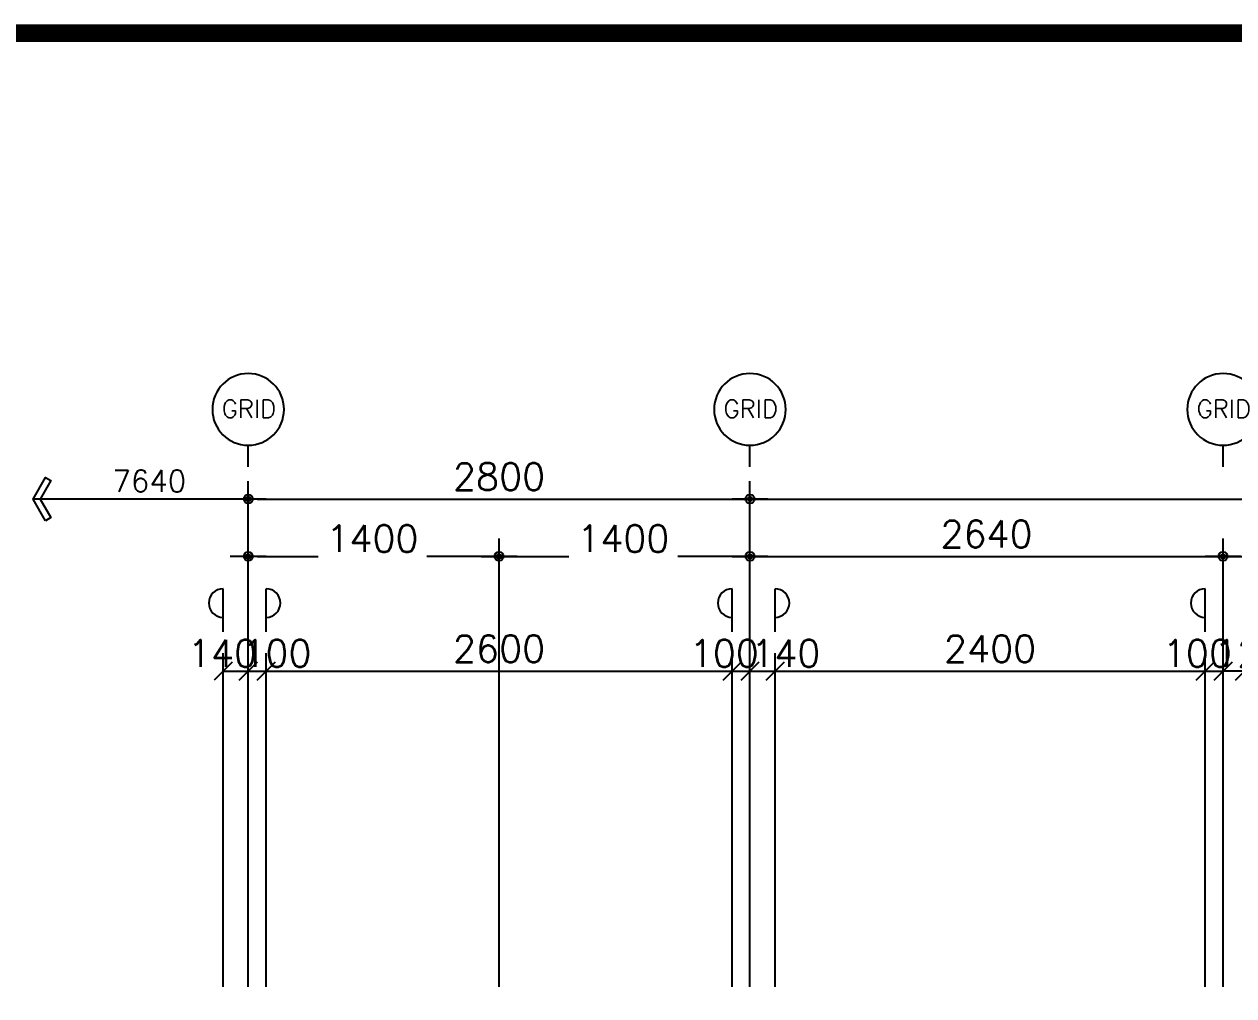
# Model space of a CAD drawing. Extents: x 0 to 40850, y 0 to 28500.
# Drawn here: x 8818 to 15568, y 22382 to 27800 of the extents above; entities that cross this region are included whole.
import ezdxf

# ---------------------------------------------------------------- set-up
doc = ezdxf.new("R2010")
doc.units = 0
doc.header["$LTSCALE"] = 60
doc.header["$MEASUREMENT"] = 0
doc.layers.get('0').update_dxf_attribs({"linetype": 'CONTINUOUS'})
doc.layers.get('DEFPOINTS').update_dxf_attribs({"linetype": 'CONTINUOUS'})
for name, color, linetype in [('2', 2, 'CONTINUOUS'), ('3', 3, 'CONTINUOUS'), ('6', 6, 'CONTINUOUS'), ('9', 9, 'CONTINUOUS'), ('CI_DIM', 7, 'CONTINUOUS'), ('FORM', 7, 'CONTINUOUS')]:
    doc.layers.add(name, color=color, linetype=linetype)
doc.styles.add('GHS', font='ROMANS', dxfattribs={"bigfont": 'GHS'})
doc.styles.add('HS', font='simplex', dxfattribs={"bigfont": 'ghs'})
doc.dimstyles.new('2M', dxfattribs={"dimscale": 50, "dimtxt": 3, "dimasz": 1, "dimexe": 2, "dimexo": 0, "dimgap": 1, "dimtad": 1, "dimdec": 0, "dimzin": 0, "dimtxsty": 'GHS', "dimblk": 'DIMDOT', "dimblk1": 'DIMDOT', "dimblk2": 'DIMDOT', "dimsah": 1, "dimcen": 0, "dimclrd": 2, "dimclre": 2, "dimclrt": 3, "dimazin": 3, "dimtfac": 1, "dimtdec": 0, "dimtix": 1, "dimtmove": 0, "dimatfit": 3, "dimtolj": 1, "dimtzin": 0})
doc.dimstyles.new('3T', dxfattribs={"dimscale": 50, "dimtxt": 3, "dimasz": 2, "dimexe": 2, "dimexo": 0, "dimgap": 1, "dimtad": 1, "dimdec": 0, "dimzin": 0, "dimtxsty": 'GHS', "dimblk": 'DIMDOT', "dimblk1": 'OBLIQUE', "dimblk2": 'OBLIQUE', "dimsah": 1, "dimcen": 0, "dimclrd": 2, "dimclre": 2, "dimclrt": 3, "dimazin": 3, "dimtfac": 1, "dimtdec": 0, "dimtix": 1, "dimtmove": 0, "dimatfit": 3, "dimtolj": 1, "dimtzin": 0})

# ---------------------------------------------------------------- blocks, each defined once
blk = doc.blocks.new('도면')
at = {"layer": 'FORM', "const_width": 2}
blk.add_lwpolyline([(802, 15), (802, 555), (20, 555), (20, 15)], close=True, dxfattribs=at)
blk = doc.blocks.new('도면1')
at = {"layer": '9', "linetype": 'CONTINUOUS'}
blk.add_blockref('도면', (0, 0), dxfattribs=at)
blk = doc.blocks.new('DIMDOT')
at = {"color": 0}
blk.add_line((-2, 0), (2, 0), dxfattribs=at)
for radius in [0.5, 0.25]:
    blk.add_circle((0, 0), radius, dxfattribs=at)
blk = doc.blocks.new('*D10')
at = {"color": 2, "linetype": 'BYBLOCK'}
for p, q in [((50918.3, 22432), (50918.3, 24932)), ((52318.3, 22432), (52318.3, 24932)), ((50968.3, 24832), (51308, 24832)), ((52268.3, 24832), (51915.1, 24832))]:
    blk.add_line(p, q, dxfattribs=at)
at = {"layer": 'DEFPOINTS', "color": 0, "linetype": 'BYBLOCK'}
for p in [(52318.3, 24832), (50918.3, 22432), (52318.3, 22432)]:
    blk.add_point(p, dxfattribs=at)
at = {"color": 2, "linetype": 'BYBLOCK', "xscale": 50, "yscale": 50, "zscale": 50, "rotation": 180}
blk.add_blockref('DIMDOT', (50918.3, 24832), dxfattribs=at)
at = {"color": 2, "linetype": 'BYBLOCK', "xscale": 50, "yscale": 50, "zscale": 50}
blk.add_blockref('DIMDOT', (52318.3, 24832), dxfattribs=at)
at = {"color": 3, "linetype": 'BYBLOCK', "insert": (51611.6, 24932), "char_height": 150, "attachment_point": 5, "style": 'GHS'}
blk.add_mtext('\\A1;1400', dxfattribs=at)
blk = doc.blocks.new('_OBLIQUE')
at = {"color": 0, "linetype": 'BYBLOCK'}
blk.add_line((-0.5, -0.5), (0.5, 0.5), dxfattribs=at)
blk = doc.blocks.new('*D55')
at = {"color": 2, "linetype": 'BYBLOCK'}
for p, q in [((50918.3, 22432), (50918.3, 24292)), ((51018.3, 22432), (51018.3, 24292)), ((50918.3, 24192), (51018.3, 24192))]:
    blk.add_line(p, q, dxfattribs=at)
at = {"layer": 'DEFPOINTS', "color": 0, "linetype": 'BYBLOCK'}
for p in [(51018.3, 24192), (50918.3, 22432), (51018.3, 22432)]:
    blk.add_point(p, dxfattribs=at)
at = {"color": 2, "linetype": 'BYBLOCK', "xscale": 100, "yscale": 100, "zscale": 100, "rotation": 180}
blk.add_blockref('_OBLIQUE', (50918.3, 24192), dxfattribs=at)
at = {"color": 2, "linetype": 'BYBLOCK', "xscale": 100, "yscale": 100, "zscale": 100}
blk.add_blockref('_OBLIQUE', (51018.3, 24192), dxfattribs=at)
at = {"color": 3, "linetype": 'BYBLOCK', "insert": (51078.6, 24292), "char_height": 150, "attachment_point": 5, "style": 'GHS'}
blk.add_mtext('\\A1;100', dxfattribs=at)
blk = doc.blocks.new('*D56')
at = {"color": 2, "linetype": 'BYBLOCK'}
for p, q in [((50778.3, 22432), (50778.3, 24292)), ((50918.3, 22432), (50918.3, 24292)), ((50778.3, 24192), (50918.3, 24192))]:
    blk.add_line(p, q, dxfattribs=at)
at = {"layer": 'DEFPOINTS', "color": 0, "linetype": 'BYBLOCK'}
for p in [(50918.3, 24192), (50778.3, 22432), (50918.3, 22432)]:
    blk.add_point(p, dxfattribs=at)
at = {"color": 2, "linetype": 'BYBLOCK', "xscale": 100, "yscale": 100, "zscale": 100, "rotation": 180}
blk.add_blockref('_OBLIQUE', (50778.3, 24192), dxfattribs=at)
at = {"color": 2, "linetype": 'BYBLOCK', "xscale": 100, "yscale": 100, "zscale": 100}
blk.add_blockref('_OBLIQUE', (50918.3, 24192), dxfattribs=at)
at = {"color": 3, "linetype": 'BYBLOCK', "insert": (50774.9, 24292), "char_height": 150, "attachment_point": 5, "style": 'GHS'}
blk.add_mtext('\\A1;140', dxfattribs=at)
blk = doc.blocks.new('*D11')
at = {"color": 2, "linetype": 'BYBLOCK'}
for p, q in [((53718.3, 22432), (53718.3, 25252)), ((61358.3, 22432), (61358.3, 25252)), ((53768.3, 25152), (57230.7, 25152)), ((61308.3, 25152), (57859.3, 25152))]:
    blk.add_line(p, q, dxfattribs=at)
at = {"layer": 'DEFPOINTS', "color": 0, "linetype": 'BYBLOCK'}
for p in [(61358.3, 25152), (53718.3, 22432), (61358.3, 22432)]:
    blk.add_point(p, dxfattribs=at)
at = {"color": 2, "linetype": 'BYBLOCK', "xscale": 50, "yscale": 50, "zscale": 50, "rotation": 180}
blk.add_blockref('DIMDOT', (53718.3, 25152), dxfattribs=at)
at = {"color": 2, "linetype": 'BYBLOCK', "xscale": 50, "yscale": 50, "zscale": 50}
blk.add_blockref('DIMDOT', (61358.3, 25152), dxfattribs=at)
at = {"color": 3, "linetype": 'BYBLOCK', "insert": (57545, 25252), "char_height": 150, "attachment_point": 5, "style": 'GHS'}
blk.add_mtext('\\A1;7640', dxfattribs=at)
blk = doc.blocks.new('*D12')
at = {"color": 2, "linetype": 'BYBLOCK'}
for p, q in [((56358.3, 22432), (56358.3, 24932)), ((58758.3, 22432), (58758.3, 24932)), ((56408.3, 24832), (58708.3, 24832))]:
    blk.add_line(p, q, dxfattribs=at)
at = {"layer": 'DEFPOINTS', "color": 0, "linetype": 'BYBLOCK'}
for p in [(58758.3, 24832), (56358.3, 22432), (58758.3, 22432)]:
    blk.add_point(p, dxfattribs=at)
at = {"color": 2, "linetype": 'BYBLOCK', "xscale": 50, "yscale": 50, "zscale": 50, "rotation": 180}
blk.add_blockref('DIMDOT', (56358.3, 24832), dxfattribs=at)
at = {"color": 2, "linetype": 'BYBLOCK', "xscale": 50, "yscale": 50, "zscale": 50}
blk.add_blockref('DIMDOT', (58758.3, 24832), dxfattribs=at)
at = {"color": 3, "linetype": 'BYBLOCK', "insert": (57558.3, 24957), "char_height": 150, "attachment_point": 5, "style": 'GHS'}
blk.add_mtext('\\A1;2400', dxfattribs=at)
blk = doc.blocks.new('*D66')
at = {"color": 2, "linetype": 'BYBLOCK'}
for p, q in [((56258.3, 22432), (56258.3, 24292)), ((56358.3, 22432), (56358.3, 24292)), ((56258.3, 24192), (56358.3, 24192))]:
    blk.add_line(p, q, dxfattribs=at)
at = {"layer": 'DEFPOINTS', "color": 0, "linetype": 'BYBLOCK'}
for p in [(56358.3, 24192), (56258.3, 22432), (56358.3, 22432)]:
    blk.add_point(p, dxfattribs=at)
at = {"color": 2, "linetype": 'BYBLOCK', "xscale": 100, "yscale": 100, "zscale": 100, "rotation": 180}
blk.add_blockref('_OBLIQUE', (56258.3, 24192), dxfattribs=at)
at = {"color": 2, "linetype": 'BYBLOCK', "xscale": 100, "yscale": 100, "zscale": 100}
blk.add_blockref('_OBLIQUE', (56358.3, 24192), dxfattribs=at)
at = {"color": 3, "linetype": 'BYBLOCK', "insert": (56214.9, 24292), "char_height": 150, "attachment_point": 5, "style": 'GHS'}
blk.add_mtext('\\A1;100', dxfattribs=at)
blk = doc.blocks.new('*D67')
at = {"color": 2, "linetype": 'BYBLOCK'}
for p, q in [((56358.3, 22432), (56358.3, 24292)), ((56478.3, 22432), (56478.3, 24292)), ((56478.3, 24192), (56358.3, 24192))]:
    blk.add_line(p, q, dxfattribs=at)
at = {"layer": 'DEFPOINTS', "color": 0, "linetype": 'BYBLOCK'}
for p in [(56358.3, 24192), (56358.3, 22432), (56478.3, 22432)]:
    blk.add_point(p, dxfattribs=at)
at = {"color": 2, "linetype": 'BYBLOCK', "xscale": 100, "yscale": 100, "zscale": 100, "rotation": 180}
blk.add_blockref('_OBLIQUE', (56358.3, 24192), dxfattribs=at)
at = {"color": 2, "linetype": 'BYBLOCK', "xscale": 100, "yscale": 100, "zscale": 100}
blk.add_blockref('_OBLIQUE', (56478.3, 24192), dxfattribs=at)
at = {"color": 3, "linetype": 'BYBLOCK', "insert": (56501.6, 24292), "char_height": 150, "attachment_point": 5, "style": 'GHS'}
blk.add_mtext('\\A1;120', dxfattribs=at)
blk = doc.blocks.new('*D68')
at = {"color": 2, "linetype": 'BYBLOCK'}
for p, q in [((53718.3, 22432), (53718.3, 24292)), ((53858.3, 22432), (53858.3, 24292)), ((53718.3, 24192), (53858.3, 24192))]:
    blk.add_line(p, q, dxfattribs=at)
at = {"layer": 'DEFPOINTS', "color": 0, "linetype": 'BYBLOCK'}
for p in [(53858.3, 24192), (53718.3, 22432), (53858.3, 22432)]:
    blk.add_point(p, dxfattribs=at)
at = {"color": 2, "linetype": 'BYBLOCK', "xscale": 100, "yscale": 100, "zscale": 100, "rotation": 180}
blk.add_blockref('_OBLIQUE', (53718.3, 24192), dxfattribs=at)
at = {"color": 2, "linetype": 'BYBLOCK', "xscale": 100, "yscale": 100, "zscale": 100}
blk.add_blockref('_OBLIQUE', (53858.3, 24192), dxfattribs=at)
at = {"color": 3, "linetype": 'BYBLOCK', "insert": (53918.6, 24292), "char_height": 150, "attachment_point": 5, "style": 'GHS'}
blk.add_mtext('\\A1;140', dxfattribs=at)
blk = doc.blocks.new('*D69')
at = {"color": 2, "linetype": 'BYBLOCK'}
for p, q in [((53858.3, 22432), (53858.3, 24292)), ((56258.3, 22432), (56258.3, 24292)), ((53858.3, 24192), (56258.3, 24192))]:
    blk.add_line(p, q, dxfattribs=at)
at = {"layer": 'DEFPOINTS', "color": 0, "linetype": 'BYBLOCK'}
for p in [(56258.3, 24192), (53858.3, 22432), (56258.3, 22432)]:
    blk.add_point(p, dxfattribs=at)
at = {"color": 2, "linetype": 'BYBLOCK', "xscale": 100, "yscale": 100, "zscale": 100, "rotation": 180}
blk.add_blockref('_OBLIQUE', (53858.3, 24192), dxfattribs=at)
at = {"color": 2, "linetype": 'BYBLOCK', "xscale": 100, "yscale": 100, "zscale": 100}
blk.add_blockref('_OBLIQUE', (56258.3, 24192), dxfattribs=at)
at = {"color": 3, "linetype": 'BYBLOCK', "insert": (55058.3, 24317), "char_height": 150, "attachment_point": 5, "style": 'GHS'}
blk.add_mtext('\\A1;2400', dxfattribs=at)
blk = doc.blocks.new('*D16')
at = {"color": 2, "linetype": 'BYBLOCK'}
for p, q in [((53718.3, 22432), (53718.3, 24932)), ((56358.3, 22432), (56358.3, 24932)), ((53768.3, 24832), (56308.3, 24832))]:
    blk.add_line(p, q, dxfattribs=at)
at = {"layer": 'DEFPOINTS', "color": 0, "linetype": 'BYBLOCK'}
for p in [(56358.3, 24832), (53718.3, 22432), (56358.3, 22432)]:
    blk.add_point(p, dxfattribs=at)
at = {"color": 2, "linetype": 'BYBLOCK', "xscale": 50, "yscale": 50, "zscale": 50, "rotation": 180}
blk.add_blockref('DIMDOT', (53718.3, 24832), dxfattribs=at)
at = {"color": 2, "linetype": 'BYBLOCK', "xscale": 50, "yscale": 50, "zscale": 50}
blk.add_blockref('DIMDOT', (56358.3, 24832), dxfattribs=at)
at = {"color": 3, "linetype": 'BYBLOCK', "insert": (55038.3, 24957), "char_height": 150, "attachment_point": 5, "style": 'GHS'}
blk.add_mtext('\\A1;2640', dxfattribs=at)
blk = doc.blocks.new('*D70')
at = {"color": 2, "linetype": 'BYBLOCK'}
for p, q in [((51018.3, 22432), (51018.3, 24292)), ((53618.3, 22432), (53618.3, 24292)), ((51018.3, 24192), (53618.3, 24192))]:
    blk.add_line(p, q, dxfattribs=at)
at = {"layer": 'DEFPOINTS', "color": 0, "linetype": 'BYBLOCK'}
for p in [(53618.3, 24192), (51018.3, 22432), (53618.3, 22432)]:
    blk.add_point(p, dxfattribs=at)
at = {"color": 2, "linetype": 'BYBLOCK', "xscale": 100, "yscale": 100, "zscale": 100, "rotation": 180}
blk.add_blockref('_OBLIQUE', (51018.3, 24192), dxfattribs=at)
at = {"color": 2, "linetype": 'BYBLOCK', "xscale": 100, "yscale": 100, "zscale": 100}
blk.add_blockref('_OBLIQUE', (53618.3, 24192), dxfattribs=at)
at = {"color": 3, "linetype": 'BYBLOCK', "insert": (52318.3, 24317), "char_height": 150, "attachment_point": 5, "style": 'GHS'}
blk.add_mtext('\\A1;2600', dxfattribs=at)
blk = doc.blocks.new('*D17')
at = {"color": 2, "linetype": 'BYBLOCK'}
for p, q in [((50918.3, 22432), (50918.3, 25252)), ((53718.3, 22432), (53718.3, 25252)), ((50968.3, 25152), (53668.3, 25152))]:
    blk.add_line(p, q, dxfattribs=at)
at = {"layer": 'DEFPOINTS', "color": 0, "linetype": 'BYBLOCK'}
for p in [(53718.3, 25152), (50918.3, 22432), (53718.3, 22432)]:
    blk.add_point(p, dxfattribs=at)
at = {"color": 2, "linetype": 'BYBLOCK', "xscale": 50, "yscale": 50, "zscale": 50, "rotation": 180}
blk.add_blockref('DIMDOT', (50918.3, 25152), dxfattribs=at)
at = {"color": 2, "linetype": 'BYBLOCK', "xscale": 50, "yscale": 50, "zscale": 50}
blk.add_blockref('DIMDOT', (53718.3, 25152), dxfattribs=at)
at = {"color": 3, "linetype": 'BYBLOCK', "insert": (52318.3, 25277), "char_height": 150, "attachment_point": 5, "style": 'GHS'}
blk.add_mtext('\\A1;2800', dxfattribs=at)
blk = doc.blocks.new('*D18')
at = {"color": 2, "linetype": 'BYBLOCK'}
for p, q in [((52318.3, 22432), (52318.3, 24932)), ((53718.3, 22432), (53718.3, 24932)), ((52368.3, 24832), (52708, 24832)), ((53668.3, 24832), (53315.1, 24832))]:
    blk.add_line(p, q, dxfattribs=at)
at = {"layer": 'DEFPOINTS', "color": 0, "linetype": 'BYBLOCK'}
for p in [(53718.3, 24832), (52318.3, 22432), (53718.3, 22432)]:
    blk.add_point(p, dxfattribs=at)
at = {"color": 2, "linetype": 'BYBLOCK', "xscale": 50, "yscale": 50, "zscale": 50, "rotation": 180}
blk.add_blockref('DIMDOT', (52318.3, 24832), dxfattribs=at)
at = {"color": 2, "linetype": 'BYBLOCK', "xscale": 50, "yscale": 50, "zscale": 50}
blk.add_blockref('DIMDOT', (53718.3, 24832), dxfattribs=at)
at = {"color": 3, "linetype": 'BYBLOCK', "insert": (53011.6, 24932), "char_height": 150, "attachment_point": 5, "style": 'GHS'}
blk.add_mtext('\\A1;1400', dxfattribs=at)
blk = doc.blocks.new('*D71')
at = {"color": 2, "linetype": 'BYBLOCK'}
for p, q in [((53618.3, 22432), (53618.3, 24292)), ((53718.3, 22432), (53718.3, 24292)), ((53618.3, 24192), (53718.3, 24192))]:
    blk.add_line(p, q, dxfattribs=at)
at = {"layer": 'DEFPOINTS', "color": 0, "linetype": 'BYBLOCK'}
for p in [(53718.3, 24192), (53618.3, 22432), (53718.3, 22432)]:
    blk.add_point(p, dxfattribs=at)
at = {"color": 2, "linetype": 'BYBLOCK', "xscale": 100, "yscale": 100, "zscale": 100, "rotation": 180}
blk.add_blockref('_OBLIQUE', (53618.3, 24192), dxfattribs=at)
at = {"color": 2, "linetype": 'BYBLOCK', "xscale": 100, "yscale": 100, "zscale": 100}
blk.add_blockref('_OBLIQUE', (53718.3, 24192), dxfattribs=at)
at = {"color": 3, "linetype": 'BYBLOCK', "insert": (53574.9, 24292), "char_height": 150, "attachment_point": 5, "style": 'GHS'}
blk.add_mtext('\\A1;100', dxfattribs=at)

msp = doc.modelspace()

# ---------------------------------------------------------------- linework, layer by layer
at = {"layer": '2', "linetype": 'BYBLOCK'}
for p, q in [((10068.3, 25332), (10068.3, 25452)), ((12868.3, 25332), (12868.3, 25452)), ((15508.3, 25332), (15508.3, 25452)), ((9928.3, 24412), (9928.3, 24652)), ((10168.3, 24412), (10168.3, 24652)), ((12768.3, 24412), (12768.3, 24652)), ((13008.3, 24412), (13008.3, 24652)), ((15408.3, 24412), (15408.3, 24652))]:
    msp.add_line(p, q, dxfattribs=at)
at = {"layer": '2'}
msp.add_line((10068.3, 25152), (8868.3, 25152), dxfattribs=at)
msp.add_lwpolyline([(8936.4, 25031.4), (8868.3, 25152), (8937.5, 25272), (8967.2, 25254.8), (8907.8, 25151.8), (8966.3, 25048.3)], close=True, dxfattribs=at)
at = {"layer": '2', "linetype": 'BYBLOCK'}
for centre, start, end in [((10068.3, 25652), 90, 270), ((10068.3, 25652), 270, 90), ((12868.3, 25652), 90, 270), ((12868.3, 25652), 270, 90), ((15508.3, 25652), 90, 270), ((15508.3, 25652), 270, 90)]:
    msp.add_arc(centre, 200, start, end, dxfattribs=at)
at = {"layer": '2'}
for centre, start, end in [((9928.3, 24572), 90, 270), ((10168.3, 24572), 270, 90), ((12768.3, 24572), 90, 270), ((13008.3, 24572), 270, 90), ((15408.3, 24572), 90, 270)]:
    msp.add_arc(centre, 80, start, end, dxfattribs=at)

# ---------------------------------------------------------------- block references
at = {"layer": '6', "xscale": 50, "yscale": 50, "zscale": 50}
msp.add_blockref('도면1', (0, 0), dxfattribs=at)

# ---------------------------------------------------------------- texts
at = {"layer": '3', "style": 'HS'}
for p in [(9920.8, 25605.4), (12720.8, 25605.4), (15360.8, 25605.4)]:
    msp.add_text('GRID', height=100, rotation=360, dxfattribs=at).set_placement(p)
msp.add_text('7640', height=120, dxfattribs=at).set_placement((9311, 25192.6))

# ---------------------------------------------------------------- dimensions: what is measured, and where the dimension line sits
at = {"layer": 'CI_DIM'}
for base, p1, p2, dimstyle, picture, middle in [((12868.3, 25152), (10068.3, 22432), (12868.3, 22432), '2M', '*D17', (11468.3, 25277)), ((15508.3, 24832), (12868.3, 22432), (15508.3, 22432), '2M', '*D16', (14188.3, 24957)), ((17908.3, 24832), (15508.3, 22432), (17908.3, 22432), '2M', '*D12', (16708.3, 24957)), ((12768.3, 24192), (10168.3, 22432), (12768.3, 22432), '3T', '*D70', (11468.3, 24317)), ((15408.3, 24192), (13008.3, 22432), (15408.3, 22432), '3T', '*D69', (14208.3, 24317))]:
    dim = msp.add_linear_dim(base=base, p1=p1, p2=p2, dimstyle=dimstyle, dxfattribs=at)
    dim.commit()
    dim.dimension.update_dxf_attribs({"geometry": picture, "text_midpoint": middle, "insert": (-40850, 0)})
for base, p1, p2, dimstyle, picture, middle in [((20508.3, 25152), (12868.3, 22432), (20508.3, 22432), '2M', '*D11', (16695, 25252)), ((11468.3, 24832), (10068.3, 22432), (11468.3, 22432), '2M', '*D10', (10761.6, 24932)), ((12868.3, 24832), (11468.3, 22432), (12868.3, 22432), '2M', '*D18', (12161.6, 24932)), ((10068.3, 24192), (9928.3, 22432), (10068.3, 22432), '3T', '*D56', (9924.9, 24292)), ((10168.3, 24192), (10068.3, 22432), (10168.3, 22432), '3T', '*D55', (10228.6, 24292)), ((12868.3, 24192), (12768.3, 22432), (12868.3, 22432), '3T', '*D71', (12724.9, 24292)), ((13008.3, 24192), (12868.3, 22432), (13008.3, 22432), '3T', '*D68', (13068.6, 24292)), ((15508.3, 24192), (15408.3, 22432), (15508.3, 22432), '3T', '*D66', (15364.9, 24292)), ((15508.3, 24192), (15628.3, 22432), (15508.3, 22432), '3T', '*D67', (15651.6, 24292))]:
    dim = msp.add_linear_dim(base=base, p1=p1, p2=p2, dimstyle=dimstyle, dxfattribs=at)
    dim.commit()
    dim.dimension.update_dxf_attribs({"geometry": picture, "text_midpoint": middle, "dimtype": 128, "insert": (-40850, 0)})

doc.saveas('drawing.dxf')
